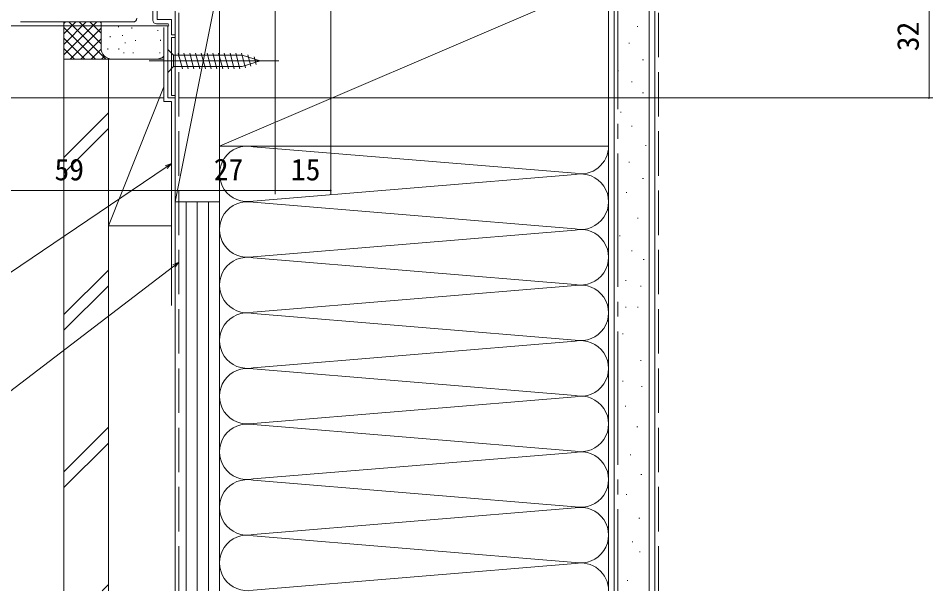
# Model space of a CAD drawing. Units: millimetres, scale not verified. Extents: x -1189 to -189, y -840 to 760.
# Drawn here: x -1045.5 to -798.7, y -52 to 102.5 of the extents above; entities that cross this region are included whole.
import ezdxf
from ezdxf.enums import TextEntityAlignment as Align

# ---------------------------------------------------------------- set-up
doc = ezdxf.new("R2010")
doc.units = ezdxf.units.MM
doc.header["$LTSCALE"] = 4
doc.linetypes.add('CHAIN2', pattern=[12, 9, -1, 1, -1])
doc.linetypes.add('DASHED3', pattern=[4, 3, -1])
for name, color, linetype, lineweight in [('0-3_YKK_11', 7, 'Continuous', 9), ('0-4_YKK_12', 2, 'Continuous', 9), ('0-5_YSS_K', 3, 'Continuous', 9), ('0-6_YKK_13', 4, 'Continuous', 9), ('0-7_YKK_D', 6, 'Continuous', 9)]:
    doc.layers.add(name, color=color, linetype=linetype, lineweight=lineweight)
doc.styles.add('ＭＳ ゴシック', font='')
doc.styles.get('ＭＳ ゴシック').set_extended_font_data('MS Gothic')

msp = doc.modelspace()

# ---------------------------------------------------------------- linework, layer by layer
at = {"layer": '0-3_YKK_11'}
for p, q in [((-1009.179, 105.601), (-1009.179, 102.001)), ((-1044.875, 101.501), (-1014.479, 101.501)), ((-1044.875, 101.501), (-1014.479, 101.501)), ((-1005.175, 100.103), (-1005.175, 81.001)), ((-1003.175, 97.301), (-1003.175, 98.001))]:
    msp.add_line(p, q, dxfattribs=at)
for points in [[(-1003.175, 98.001), (-1004.175, 98.001), (-1004.175, 102.202), (-1007.979, 102.202), (-1007.979, 110.501), (-1006.375, 110.501), (-1006.375, 118.201), (-1002.595, 118.201), (-1002.335, 118.351), (-1001.8, 118.321), (-1001.617, 118.201), (-1001.525, 118.201), (-1001.525, 119.801), (-1001.889, 119.801)], [(-1008.179, 101.001), (-1005.05, 101.001), (-1004.853, 100.661), (-1005.175, 100.103)], [(-1005.175, 81.001), (-1003.175, 81.001), (-1003.175, 81.701), (-1004.175, 81.701), (-1004.175, 97.301), (-1003.175, 97.301)]]:
    msp.add_lwpolyline(points, dxfattribs=at)
for centre, start, end in [((-1014.479, 102.501), 270, 359.99998), ((-1008.179, 102.001), 180, 269.99998)]:
    msp.add_arc(centre, 1, start, end, dxfattribs=at)
at = {"layer": '0-4_YKK_12'}
for p, q in [((-1003.175, 81.001), (-1003.175, 113.001)), ((-1005.175, 100.501), (-1061.175, 100.501)), ((-1005.175, 81.001), (-1005.175, 100.501)), ((-1003.175, 81.001), (-1005.175, 81.001))]:
    msp.add_line(p, q, dxfattribs=at)
at = {"layer": '0-5_YSS_K'}
for p, q in [((-886.174, -51.999), (-886.174, 132.502)), ((-884.674, 132.502), (-884.674, -51.999)), ((-875.174, 132.502), (-875.174, -51.999)), ((-873.674, -51.999), (-873.674, 132.502)), ((-1003.174, 53.001), (-991.174, 113.001)), ((-1003.174, 113.001), (-1003.174, -51.999)), ((-991.174, 113.001), (-991.174, 68.001)), ((-991.174, -51.999), (-991.174, 113.001)), ((-991.174, 68.001), (-886.174, 113.001)), ((-886.174, 68.001), (-886.174, 113.001)), ((-1033.174, 101.128), (-1032.801, 101.501)), ((-1033.174, 98.3), (-1029.973, 101.501)), ((-1033.174, 95.471), (-1027.145, 101.501)), ((-1033.174, 92.643), (-1024.316, 101.501)), ((-1033.174, 91.501), (-1033.174, 101.501)), ((-1031.861, 101.501), (-1021.861, 91.501)), ((-1029.032, 101.501), (-1023.174, 95.643)), ((-1026.204, 101.501), (-1023.174, 98.471)), ((-1023.375, 101.501), (-1023.174, 101.3)), ((-1023.174, 94.501), (-1023.174, 101.501)), ((-1033.174, 99.986), (-1024.689, 91.501)), ((-1031.488, 91.501), (-1023.174, 99.814)), ((-1018.419, 100.285), (-1018.419, 100.084)), ((-1014.826, 99.98), (-1014.826, 99.78)), ((-1007.821, 99.313), (-1007.821, 99.113)), ((-1006.173, 80.001), (-1006.173, 100.001)), ((-1005.174, 94.501), (-1005.174, 99.978)), ((-878.467, 100.26), (-878.267, 100.26)), ((-1033.174, 97.158), (-1027.517, 91.501)), ((-1028.66, 91.501), (-1023.174, 96.986)), ((-1020.679, 97.644), (-1020.679, 97.444)), ((-1017.332, 97.978), (-1017.332, 97.778)), ((-1013.88, 96.578), (-1013.88, 96.378)), ((-1007.154, 96.642), (-1007.154, 96.442)), ((-1033.174, 94.329), (-1030.346, 91.501)), ((-1025.831, 91.501), (-1023.157, 94.175)), ((-1021.346, 94.306), (-1021.346, 94.106)), ((-1018.334, 94.306), (-1018.334, 94.106)), ((-1016.673, 95.975), (-1016.673, 95.775)), ((-880.705, 95.784), (-880.505, 95.784)), ((-1021.174, 91.501), (-1033.174, 91.501)), ((-1020.174, 91.501), (-1033.174, 91.501)), ((-1033.174, -51.999), (-1033.174, 91.501)), ((-1023.003, 91.501), (-1022.208, 92.295)), ((-1021.174, 46.501), (-1021.174, 91.501)), ((-1006.173, 91.501), (-1021.174, 91.501)), ((-1021.174, -51.999), (-1021.174, 91.501)), ((-1008.174, 91.501), (-1020.174, 91.501)), ((-1017.007, 93.304), (-1017.007, 93.104)), ((-1014.492, 93.304), (-1014.492, 93.104)), ((-1007.324, 93.304), (-1007.324, 93.104)), ((-1003.174, 91.501), (-1003.174, 46.501)), ((-876.975, 91.308), (-876.775, 91.308)), ((-883.689, 88.324), (-883.489, 88.324)), ((-1021.174, 46.501), (-1006.173, 84.003)), ((-879.959, 85.34), (-879.759, 85.34)), ((-876.975, 82.356), (-876.775, 82.356)), ((-1006.173, 80.001), (-1004.174, 80.001)), ((-1004.174, 80.001), (-1004.174, 25.001)), ((-1021.174, 76.958), (-1033.174, 64.959)), ((-882.943, 77.135), (-882.743, 77.135)), ((-1033.174, 60.716), (-1021.174, 72.716)), ((-991.173, 73.001), (-991.173, 50.814)), ((-991.173, 50.814), (-991.173, 73.001)), ((-879.959, 73.405), (-879.759, 73.405)), ((-991.174, 68.001), (-991.174, 4.278)), ((-991.174, 68.001), (-886.174, 68.001)), ((-982.143, 67.843), (-895.206, 60.659)), ((-886.174, -51.999), (-886.174, 68.001)), ((-876.229, 68.183), (-876.029, 68.183)), ((-880.705, 63.707), (-880.505, 63.707)), ((-982.143, 53.159), (-895.206, 60.343)), ((-876.975, 59.231), (-876.775, 59.231)), ((-881.451, 55.501), (-881.251, 55.501)), ((-1003.174, 53.001), (-991.174, 53.001)), ((-1000.174, -51.999), (-1000.174, 53.001)), ((-997.174, -51.999), (-997.174, 53.001)), ((-994.174, 53.001), (-994.174, -51.999)), ((-895.206, 45.659), (-982.143, 52.843)), ((-878.391, 48.57), (-878.191, 48.57)), ((-1021.174, 46.501), (-1004.174, 46.501)), ((-982.143, 38.159), (-895.206, 45.343)), ((-883.193, 43.768), (-882.993, 43.768)), ((-879.992, 39.767), (-879.792, 39.767)), ((-982.143, 37.843), (-895.206, 30.659)), ((-876.791, 37.366), (-876.591, 37.366)), ((-1021.174, 34.532), (-1033.174, 22.532)), ((-1021.174, 30.29), (-1033.174, 18.289)), ((-895.206, 30.343), (-982.143, 23.159)), ((-881.593, 31.764), (-881.393, 31.764)), ((-877.591, 30.163), (-877.391, 30.163)), ((-982.143, 22.843), (-895.206, 15.659)), ((-881.593, 24.561), (-881.393, 24.561)), ((-878.391, 24.561), (-878.191, 24.561)), ((-882.393, 17.358), (-882.193, 17.358)), ((-895.206, 15.343), (-982.143, 8.159)), ((-877.591, 10.155), (-877.391, 10.155)), ((-895.206, 0.659), (-982.143, 7.843)), ((-882.393, 4.553), (-882.193, 4.553)), ((-877.258, 3.129), (-877.058, 3.129)), ((-982.143, -6.841), (-895.206, 0.343)), ((-881.709, -2.163), (-881.509, -2.163)), ((-982.143, -7.157), (-895.206, -14.341)), ((-1021.174, -7.894), (-1033.174, -19.894)), ((-878.495, -7.787), (-878.295, -7.787)), ((-1021.174, -12.137), (-1033.174, -24.137)), ((-895.206, -14.657), (-982.143, -21.841)), ((-880.37, -15.284), (-880.17, -15.284)), ((-982.143, -22.157), (-895.206, -29.341)), ((-877.424, -20.64), (-877.224, -20.64)), ((-881.441, -25.996), (-881.241, -25.996)), ((-895.206, -29.657), (-982.143, -36.841)), ((-877.96, -32.422), (-877.76, -32.422)), ((-982.143, -37.157), (-895.206, -44.341)), ((-879.821, -38.85), (-879.621, -38.85)), ((-877.835, -41.498), (-877.635, -41.498)), ((-895.206, -44.657), (-982.143, -51.841)), ((-881.146, -49.223), (-880.946, -49.223)), ((-1021.174, -50.321), (-1022.853, -51.999))]:
    msp.add_line(p, q, dxfattribs=at)
at = {"layer": '0-5_YSS_K', "linetype": 'DASHED3'}
for p, q in [((-872.674, -51.999), (-872.674, 122.502)), ((-1002.174, -51.999), (-1002.174, 112.001))]:
    msp.add_line(p, q, dxfattribs=at)
at = {"layer": '0-5_YSS_K', "linetype": 'CHAIN2'}
msp.add_line((-883.674, 114.001), (-883.674, -51.999), dxfattribs=at)
at = {"layer": '0-5_YSS_K'}
for centre, radius, start, end in [((-1020.174, 94.501), 3, 180, 270), ((-1008.174, 94.501), 3, 270, 311.83675), ((-983.674, 60.501), 7.5, 78.21646, 281.78351), ((-893.674, 68.001), 7.5, 258.21646, 0), ((-893.674, 53.001), 7.5, 258.21646, 101.78352), ((-983.674, 45.501), 7.5, 78.21646, 281.78351), ((-893.674, 38.001), 7.5, 258.21646, 101.78352), ((-983.674, 30.501), 7.5, 78.21646, 281.78351), ((-893.674, 23.001), 7.5, 258.21646, 101.78352), ((-983.674, 15.501), 7.5, 78.21646, 281.78351), ((-893.674, 8.001), 7.5, 258.21646, 101.78352), ((-983.674, 0.501), 7.5, 78.21646, 281.78351), ((-893.674, -6.999), 7.5, 258.21646, 101.78352), ((-983.674, -14.499), 7.5, 78.21646, 281.78351), ((-893.674, -21.999), 7.5, 258.21646, 101.78352), ((-983.674, -29.499), 7.5, 78.21646, 281.78351), ((-893.674, -36.999), 7.5, 258.21646, 101.78352), ((-983.674, -44.499), 7.5, 78.21646, 281.78351), ((-893.674, -51.999), 7.5, 359.99998, 101.78352)]:
    msp.add_arc(centre, radius, start, end, dxfattribs=at)
at = {"layer": '0-6_YKK_13'}
for p, q in [((-1005.175, 94.101), (-1005.175, 87.901)), ((-1005.175, 94.101), (-1003.625, 92.551)), ((-1003.625, 92.551), (-1003.625, 89.451)), ((-985.091, 92.551), (-1003.625, 92.551)), ((-1001.199, 88.901), (-1002.324, 93.101)), ((-999.646, 88.901), (-1000.771, 93.101)), ((-998.093, 88.901), (-999.218, 93.101)), ((-996.54, 88.901), (-997.666, 93.101)), ((-994.987, 88.901), (-996.113, 93.101)), ((-993.434, 88.901), (-994.56, 93.101)), ((-991.881, 88.901), (-993.007, 93.101)), ((-990.328, 88.901), (-991.454, 93.101)), ((-988.776, 88.901), (-989.901, 93.101)), ((-987.223, 88.901), (-988.348, 93.101)), ((-985.67, 88.901), (-986.795, 93.101)), ((-984.186, 89.16), (-985.242, 93.101)), ((-980.175, 91.001), (-985.091, 92.551)), ((-982.754, 89.611), (-983.568, 92.647)), ((-981.322, 90.063), (-981.872, 92.112)), ((-1005.175, 87.901), (-1003.625, 89.451)), ((-1003.625, 89.451), (-985.091, 89.451)), ((-980.175, 91.001), (-985.091, 89.451))]:
    msp.add_line(p, q, dxfattribs=at)
at = {"layer": '0-6_YKK_13', "linetype": 'CHAIN2'}
msp.add_line((-1010.175, 91.001), (-975.175, 91.001), dxfattribs=at)
at = {"layer": '0-7_YKK_D'}
for p, q in [((-976.174, 148.501), (-976.174, 55.001)), ((-961.174, 148.501), (-961.174, 55.001)), ((-799.674, 81.001), (-799.674, 113.001)), ((-1003.174, 95), (-1003.174, 55.001)), ((-1006.174, 81.001), (-1083.174, 81.001)), ((-1002.174, 81.001), (-798.674, 81.001)), ((-976.174, 77.214), (-976.174, 55.001)), ((-1003.174, 71.974), (-1003.174, 55.001)), ((-1005.582, 62.341), (-1063.256, 23.354)), ((-1005.837, 62.718), (-1004.174, 63.293)), ((-1004.174, 63.293), (-1005.582, 62.341)), ((-1004.174, 63.293), (-1005.327, 61.964)), ((-1062.174, 56.001), (-1003.174, 56.001)), ((-976.174, 56.001), (-1003.174, 56.001)), ((-961.174, 56.001), (-976.174, 56.001)), ((-1003.524, 35.634), (-1060.978, -8.352)), ((-1003.801, 35.995), (-1002.175, 36.667)), ((-1002.175, 36.667), (-1003.524, 35.634)), ((-1002.175, 36.667), (-1003.247, 35.272))]:
    msp.add_line(p, q, dxfattribs=at)
for centre, start, end in [((-799.674, 81.001), 90, 270), ((-799.674, 81.001), 270, 90), ((-1003.174, 56.001), 0, 180), ((-1003.174, 56.001), 0, 180), ((-1003.174, 56.001), 180, 0), ((-1003.174, 56.001), 180, 0), ((-976.174, 56.001), 0, 180), ((-976.174, 56.001), 0, 180), ((-976.174, 56.001), 180, 0), ((-976.174, 56.001), 180, 0), ((-961.174, 56.001), 0, 180), ((-961.174, 56.001), 180, 0)]:
    msp.add_arc(centre, 0.106, start, end, dxfattribs=at)

# ---------------------------------------------------------------- texts
at = {"layer": '0-7_YKK_D', "color": 4, "style": 'ＭＳ ゴシック'}
msp.add_text('32', height=5.865, rotation=90, dxfattribs=at).set_placement((-800.674, 93.61), align=Align.BOTTOM_LEFT)
for s, p in [('59', (-1035.744, 57.001)), ('27', (-992.732, 57.001)), ('15', (-971.915, 57.001))]:
    msp.add_text(s, height=5.865, dxfattribs=at).set_placement(p, align=Align.BOTTOM_LEFT)

doc.saveas('drawing.dxf')
